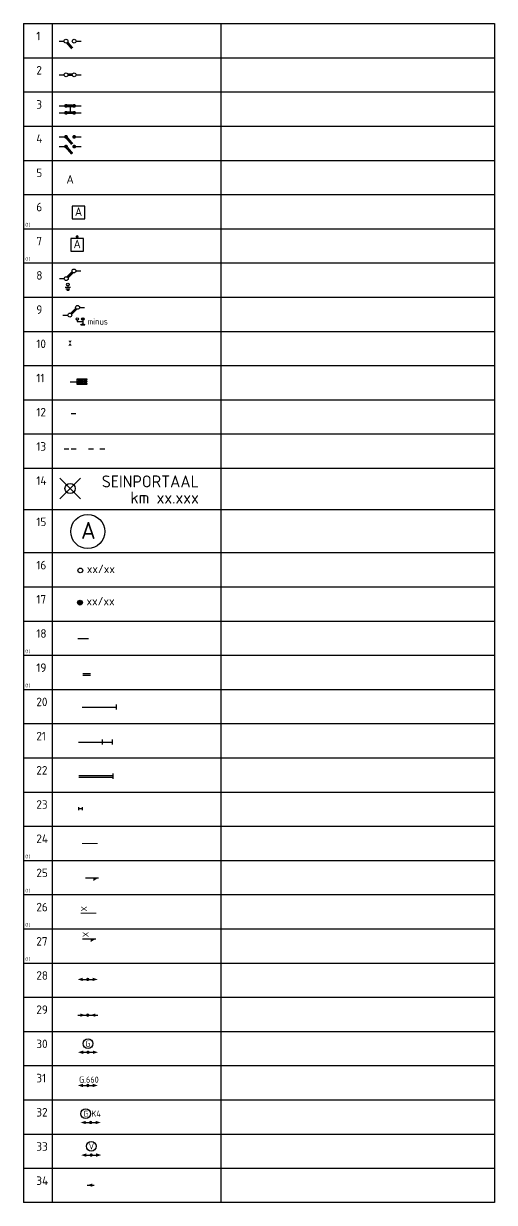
# Model space of a CAD drawing. Header units: metres. Extents: x 1649 to 3446, y 2001 to 3560.
# Drawn here: x 1648.7 to 1786.5, y 2001 to 2345.7 of the extents above; entities that cross this region are included whole.
import ezdxf
from ezdxf.enums import TextEntityAlignment as Align

# ---------------------------------------------------------------- set-up
doc = ezdxf.new("R2010")
doc.units = ezdxf.units.M
doc.header["$PDMODE"] = 35
doc.header["$PDSIZE"] = 3
doc.styles.add('NLCS-ISO', font='NLCS-ISO.ttf')

# ---------------------------------------------------------------- blocks, each defined once
blk = doc.blocks.new('SEV-BOVENLEIDING_SCHAKELAAR_OPEN')
blk.add_hatch(color=256).paths.add_polyline_path([(0.32, -2.38), (-1.24, -0.56), (-1.15, -0.56), (-1.02, -0.53), (-0.93, -0.49), (-0.81, -0.41), (-0.76, -0.36), (-0.68, -0.23), (-0.65, -0.14), (-0.63, -0.05), (0.92, -1.86)])
for p, q in [((-3.22, 0), (-1.76, 0)), ((1.76, 0), (3.22, 0))]:
    blk.add_line(p, q)
for centre in [(-1.2, 0), (1.2, 0)]:
    blk.add_circle(centre, 0.562)
at = {"style": 'NLCS-ISO', "flags": 1}
blk.add_attdef('PR_ONR', text='', height=1.8, dxfattribs=at).set_placement((-5.46, -2.05), align=Align.MIDDLE_LEFT)
blk = doc.blocks.new('SEV-BOVENLEIDING_SCHAKELAAR_GESLOTEN')
blk.add_hatch(color=256).paths.add_polyline_path([(-0.78, -0.44), (-0.75, -0.4), (-0.7, -0.31), (-0.65, -0.19), (-0.63, -0.1), (-0.63, 0), (-0.65, 0.11), (-0.69, 0.2), (-0.73, 0.28), (-0.8, 0.35), (0.8, 0.36), (0.77, 0.33), (0.72, 0.26), (0.67, 0.17), (0.64, 0.08), (0.63, -0.06), (0.64, -0.14), (0.68, -0.29), (0.73, -0.37), (0.78, -0.44)])
for p, q in [((-3.21, -0.05), (-1.75, -0.05)), ((1.75, -0.05), (3.21, -0.05))]:
    blk.add_line(p, q)
for centre in [(-1.19, -0.05), (1.19, -0.05)]:
    blk.add_circle(centre, 0.562)
at = {"style": 'NLCS-ISO', "flags": 1}
blk.add_attdef('PR_ONR', text='', height=1.8, dxfattribs=at).set_placement((-3.3, -1.62), align=Align.MIDDLE_LEFT)
blk = doc.blocks.new('SEV-BOVENLEIDING_SCHAKELAAR_DUBBELPOLIG_GESLOTEN')
h = blk.add_hatch(color=256)
edge = h.paths.add_edge_path()
edge.add_arc((-1.19, 0.96), 0.562, 0, 360)
for points in [[(-0.78, 0.57), (-0.75, 0.62), (-0.7, 0.7), (-0.65, 0.82), (-0.63, 0.92), (-0.63, 1.01), (-0.65, 1.12), (-0.69, 1.21), (-0.73, 1.29), (-0.8, 1.37), (0.8, 1.37), (0.77, 1.34), (0.72, 1.27), (0.67, 1.18), (0.64, 1.09), (0.63, 0.95), (0.64, 0.87), (0.68, 0.73), (0.73, 0.64), (0.78, 0.57)], [(-0.78, -1.45), (-0.75, -1.41), (-0.7, -1.33), (-0.65, -1.2), (-0.63, -1.11), (-0.63, -1.01), (-0.65, -0.91), (-0.69, -0.81), (-0.73, -0.74), (-0.8, -0.66), (0.8, -0.66), (0.77, -0.68), (0.72, -0.75), (0.67, -0.84), (0.64, -0.93), (0.63, -1.07), (0.64, -1.15), (0.68, -1.3), (0.73, -1.38), (0.78, -1.45)]]:
    blk.add_hatch(color=256).paths.add_polyline_path(points)
h = blk.add_hatch(color=256)
edge = h.paths.add_edge_path()
edge.add_arc((1.19, 0.96), 0.562, 0, 360)
h = blk.add_hatch(color=256)
edge = h.paths.add_edge_path()
edge.add_arc((-1.19, -1.06), 0.562, 0, 360)
h = blk.add_hatch(color=256)
edge = h.paths.add_edge_path()
edge.add_arc((1.19, -1.06), 0.562, 0, 360)
for p, q in [((-3.21, 0.96), (-1.75, 0.96)), ((0, 0.66), (0, -0.66)), ((1.75, 0.96), (3.21, 0.96)), ((-3.21, -1.06), (-1.75, -1.06)), ((1.75, -1.06), (3.21, -1.06))]:
    blk.add_line(p, q)
at = {"style": 'NLCS-ISO', "flags": 1}
blk.add_attdef('PR_ONR', text='', height=1.8, dxfattribs=at).set_placement((-3.29, -2.67), align=Align.MIDDLE_LEFT)
blk = doc.blocks.new('SEV-BOVENLEIDING_SCHAKELAAR_DUBBELPOLIG_OPEN')
h = blk.add_hatch(color=256)
edge = h.paths.add_edge_path()
edge.add_arc((-1.2, 1.42), 0.562, 0, 360)
for points in [[(0.32, -0.96), (-1.24, 0.86), (-1.15, 0.86), (-1.02, 0.89), (-0.93, 0.92), (-0.81, 1.01), (-0.76, 1.06), (-0.68, 1.19), (-0.65, 1.28), (-0.63, 1.37), (0.92, -0.44)], [(0.32, -3.8), (-1.24, -1.98), (-1.15, -1.98), (-1.02, -1.95), (-0.93, -1.91), (-0.81, -1.83), (-0.76, -1.77), (-0.68, -1.65), (-0.65, -1.56), (-0.64, -1.47), (0.92, -3.28)]]:
    blk.add_hatch(color=256).paths.add_polyline_path(points)
h = blk.add_hatch(color=256)
edge = h.paths.add_edge_path()
edge.add_arc((1.2, 1.42), 0.562, 0, 360)
h = blk.add_hatch(color=256)
edge = h.paths.add_edge_path()
edge.add_arc((-1.2, -1.42), 0.562, 0, 360)
h = blk.add_hatch(color=256)
edge = h.paths.add_edge_path()
edge.add_arc((1.2, -1.42), 0.562, 0, 360)
for p, q in [((-3.22, 1.42), (-1.76, 1.42)), ((1.76, 1.42), (3.22, 1.42)), ((-3.22, -1.42), (-1.76, -1.42)), ((1.76, -1.42), (3.22, -1.42))]:
    blk.add_line(p, q)
at = {"style": 'NLCS-ISO', "flags": 1}
blk.add_attdef('PR_ONR', text='', height=1.8, dxfattribs=at).set_placement((-2.55, -4.43), align=Align.MIDDLE_LEFT)
blk = doc.blocks.new('SEV-BOVENLEIDING_SCHAKELAAR_MET AARDCONTACT')
blk.add_hatch(color=256).paths.add_polyline_path([(-0.56, -1.13), (-0.57, -1.07), (-0.58, -0.97), (-0.64, -0.85), (-0.69, -0.77), (-0.76, -0.7), (-0.85, -0.64), (-0.94, -0.59), (-1.02, -0.57), (-1.13, -0.56), (0.56, 1.12), (0.56, 1.09), (0.58, 1), (0.61, 0.91), (0.65, 0.82), (0.74, 0.71), (0.81, 0.66), (0.94, 0.59), (1.03, 0.57), (1.12, 0.56)])
for p, q in [((1.69, 1.12), (3.15, 1.12)), ((-3.15, -1.13), (-1.69, -1.13)), ((-0.64, -3.24), (-0.64, -3.63)), ((-1.43, -3.63), (0.16, -3.63)), ((-1.21, -4.08), (-0.07, -4.08)), ((-0.98, -4.53), (-0.29, -4.53))]:
    blk.add_line(p, q)
for centre, radius in [((1.12, 1.12), 0.562), ((-1.13, -1.13), 0.562), ((-0.64, -2.86), 0.375)]:
    blk.add_circle(centre, radius)
at = {"style": 'NLCS-ISO', "flags": 1}
blk.add_attdef('PR_ONR', text='', height=1.8, dxfattribs=at).set_placement((3.21, -0.69), align=Align.MIDDLE_LEFT)
blk = doc.blocks.new('SEV-DRAAGCONSTRUCTIE_RICHTDRAAD_ISOLATOR')
at = {"extrusion": (0, 0, -1)}
for points in [[(-0.5, 0.75), (0.5, 0.75), (0, 0)], [(-0.5, -0.75), (0.5, -0.75), (0, 0)]]:
    blk.add_solid(points, dxfattribs=at)
at = {"style": 'NLCS-ISO', "flags": 1}
blk.add_attdef('PR_ONR', text='', height=1.8, dxfattribs=at).set_placement((1.39, 0), align=Align.MIDDLE_LEFT)
blk = doc.blocks.new('SEV-BOVENLEIDING_VOEDINGSKABEL_RECHTS OPGEVOERD')
for p, q in [((0, 0), (1.95, 0)), ((1.95, 0.34), (2.36, 0.75)), ((1.95, -0.19), (2.89, 0.75)), ((1.95, -0.72), (3.42, 0.75)), ((1.95, 0.39), (3.09, -0.75)), ((2.12, 0.75), (3.62, -0.75)), ((2.45, -0.75), (3.95, 0.75)), ((2.65, 0.75), (4.15, -0.75)), ((2.98, -0.75), (4.48, 0.75)), ((3.18, 0.75), (4.68, -0.75)), ((3.52, -0.75), (4.95, 0.68)), ((3.71, 0.75), (4.95, -0.49)), ((4.05, -0.75), (4.95, 0.15)), ((4.25, 0.75), (4.95, 0.05)), ((4.78, 0.75), (4.95, 0.58)), ((1.95, -0.14), (2.56, -0.75)), ((1.95, -0.67), (2.03, -0.75)), ((4.58, -0.75), (4.95, -0.38))]:
    blk.add_line(p, q)
at = {"flags": 128}
blk.add_lwpolyline([(4.95, 0.75), (1.95, 0.75), (1.95, -0.75), (4.95, -0.75)], dxfattribs=at)
at = {"style": 'NLCS-ISO', "flags": 1}
blk.add_attdef('PR_ONR', text='', height=1.8, dxfattribs=at).set_placement((1.12, -2.57), align=Align.MIDDLE_LEFT)
blk = doc.blocks.new('SEV-BOVENLEIDING_MOTORKAST AAN PAAL')
blk.add_line((-0.7, 1.45), (0.7, 1.45))
at = {"style": 'NLCS-ISO', "flags": 1}
blk.add_attdef('PR_ONR', text='', height=1.8, dxfattribs=at).set_placement((1.35, 1.43), align=Align.MIDDLE_LEFT)
blk = doc.blocks.new('SEV-BOVENLEIDING_MOTORKAST UITGEBOUWD AAN PAAL_DUBBEL')
for p, q in [((-1.75, 1.45), (-0.35, 1.45)), ((0.35, 1.45), (1.75, 1.45))]:
    blk.add_line(p, q)
at = {"style": 'NLCS-ISO', "flags": 1}
blk.add_attdef('PR_ONR', text='', height=1.8, dxfattribs=at).set_placement((2.4, 0.68), align=Align.MIDDLE_LEFT)
blk = doc.blocks.new('SEV-BOVENLEIDING_MOTORKAST UITGEBOUWD AAN PAAL_RECHTS')
blk.add_line((0.35, 1.45), (1.75, 1.45))
at = {"style": 'NLCS-ISO', "flags": 1}
blk.add_attdef('PR_ONR', text='', height=1.8, dxfattribs=at).set_placement((0.62, 0.14), align=Align.MIDDLE_LEFT)
blk = doc.blocks.new('SEV-BOVENLEIDING_MOTORKAST UITGEBOUWD AAN PAAL_LINKS')
blk.add_line((-1.75, 1.45), (-0.35, 1.45))
at = {"style": 'NLCS-ISO', "flags": 1}
blk.add_attdef('PR_ONR', text='', height=1.8, dxfattribs=at).set_placement((1.26, 0.32), align=Align.MIDDLE_LEFT)
blk = doc.blocks.new('SEV-DRAAGCONSTRUCTIE_SEINPORTAAL')
blk.add_point((0, 0))
at = {"style": 'NLCS-ISO'}
blk.add_text('SEINPORTAAL', height=3.5, rotation=90, dxfattribs=at).set_placement((-0.33, 37.68), align=Align.RIGHT)
blk.add_attdef('PR_KLM', text='', height=3.5, rotation=90, dxfattribs=at).set_placement((4.41, 37.66), align=Align.RIGHT)
at = {"style": 'NLCS-ISO', "flags": 1}
blk.add_attdef('PR_ONR', text='', height=1.8, dxfattribs=at).set_placement((10.24, 17.79), align=Align.MIDDLE_LEFT)
blk = doc.blocks.new('SEV-BOVENLEIDING_SCHAKELAAR_AANDUIDING_HANDBEDIENING')
at = {"style": 'NLCS-ISO'}
blk.add_attdef('PR_SAD', text='', height=2.5, dxfattribs=at).set_placement((0.01, -1.26), align=Align.CENTER)
at = {"style": 'NLCS-ISO', "flags": 1}
blk.add_attdef('PR_ONR', text='', height=1.8, dxfattribs=at).set_placement((-2.98, -4.69), align=Align.MIDDLE_LEFT)
blk = doc.blocks.new('SEV-DRAAGCONSTRUCTIE_BALK')
blk.add_line((3.11, 0), (0, 0))
at = {"style": 'NLCS-ISO', "flags": 1}
blk.add_attdef('PR_ONR', text='', height=1.8, dxfattribs=at).set_placement((1.66, 1.89), align=Align.MIDDLE_LEFT)
blk = doc.blocks.new('SEV-DRAAGCONSTRUCTIE_AFSPANBALK')
for p, q in [((2.22, 0.25), (-0.05, 0.25)), ((2.22, -0.25), (-0.05, -0.25))]:
    blk.add_line(p, q)
at = {"style": 'NLCS-ISO', "flags": 1}
blk.add_attdef('PR_ONR', text='', height=1.8, dxfattribs=at).set_placement((1.17, 1.43), align=Align.MIDDLE_LEFT)
blk = doc.blocks.new('SEV-DRAAGCONSTRUCTIE_TREKSCHOOR')
for p, q in [((0.7, 0), (10.7, 0)), ((10.7, -0.75), (10.7, 0.75))]:
    blk.add_line(p, q)
at = {"style": 'NLCS-ISO', "flags": 1}
for tag, height, p in [('PR_ANK', 2.5, (2.02, 2.33)), ('PR_TRS', 2.5, (1.98, -1.8)), ('PR_ONR', 1.8, (2.14, -4.87))]:
    blk.add_attdef(tag, text='', height=height, dxfattribs=at).set_placement(p, align=Align.MIDDLE_LEFT)
blk = doc.blocks.new('SEV-DRAAGCONSTRUCTIE_TREKSCHOOR_DUBBELE VERANKERING')
for p, q in [((0.7, 0), (10.7, 0)), ((7.7, -0.75), (7.7, 0.75)), ((10.7, -0.75), (10.7, 0.75))]:
    blk.add_line(p, q)
at = {"style": 'NLCS-ISO', "flags": 1}
for tag, height, p in [('PR_ANK', 2.5, (0.6, 2.08)), ('PR_TRS', 2.5, (0.56, -2.05)), ('PR_ONR', 1.8, (0.72, -5.12))]:
    blk.add_attdef(tag, text='', height=height, dxfattribs=at).set_placement(p, align=Align.MIDDLE_LEFT)
blk = doc.blocks.new('SEV-DRAAGCONSTRUCTIE_DRUKSCHOOR')
for p, q in [((0.65, 0.25), (10.7, 0.25)), ((10.7, -0.75), (10.7, 0.75)), ((0.65, -0.25), (10.7, -0.25))]:
    blk.add_line(p, q)
at = {"style": 'NLCS-ISO', "flags": 1}
for tag, height, p in [('PR_ANK', 2.5, (2.98, 2.58)), ('PR_TRS', 2.5, (2.94, -1.55)), ('PR_ONR', 1.8, (3.09, -4.62))]:
    blk.add_attdef(tag, text='', height=height, dxfattribs=at).set_placement(p, align=Align.MIDDLE_LEFT)
blk = doc.blocks.new('SEV-PAAL_GEDRAAID')
for p, q in [((-0.5, 0.45), (-0.5, -0.45)), ((0.5, 0.45), (0.5, -0.45))]:
    blk.add_line(p, q)
at = {"flags": 128}
blk.add_lwpolyline([(0.5, 0), (-0.5, 0)], dxfattribs=at)
at = {"style": 'NLCS-ISO', "flags": 1}
blk.add_attdef('PR_ONR', text='', height=1.8, dxfattribs=at).set_placement((1.85, 1.1), align=Align.MIDDLE_LEFT)
blk = doc.blocks.new('SEV-DRAAGARM_BEWEEGBAAR')
at = {"lineweight": 0}
blk.add_line((5.2, 0), (0.7, 0), dxfattribs=at)
at = {"lineweight": 0, "style": 'NLCS-ISO'}
blk.add_text('X', height=1.8, rotation=90, dxfattribs=at).set_placement((0.7, 0.5), align=Align.TOP_LEFT)
at = {"style": 'NLCS-ISO', "flags": 1}
blk.add_attdef('PR_ONR', text='', height=1.8, dxfattribs=at).set_placement((0.17, -3.03), align=Align.MIDDLE_LEFT)
blk = doc.blocks.new('SEV-DRUKPIJP_BEWEEGBAAR')
blk.add_line((0.7, 0), (4.56, 0))
at = {"extrusion": (0, 0, -1)}
blk.add_solid([(-3.06, 0), (-3.06, -0.97), (-4.56, 0)], dxfattribs=at)
at = {"style": 'NLCS-ISO'}
blk.add_text('X', height=1.8, rotation=90, dxfattribs=at).set_placement((0.7, 0.5), align=Align.TOP_LEFT)
at = {"style": 'NLCS-ISO', "flags": 1}
blk.add_attdef('PR_ONR', text='', height=1.8, dxfattribs=at).set_placement((0.42, -3.01), align=Align.MIDDLE_LEFT)
blk = doc.blocks.new('SEV-BOVENLEIDING_AFSPANNING_WIELAFSPANNING BEWEEGBAAR')
h = blk.add_hatch(color=256)
edge = h.paths.add_edge_path()
edge.add_arc((2.93, 0), 0.505, 0, 360)
blk.add_line((1.5, 0), (4.36, 0))
at = {"extrusion": (0, 0, -1)}
blk.add_solid([(-1.5, -0.5), (-1.5, 0.5), (0, 0)], dxfattribs=at)
blk.add_solid([(4.36, -0.5), (4.36, 0.5), (5.87, 0)])
at = {"style": 'NLCS-ISO', "flags": 1}
blk.add_attdef('PR_ONR', text='', height=1.8, dxfattribs=at).set_placement((4.49, -1.41), align=Align.MIDDLE_LEFT)
blk = doc.blocks.new('SEV-BOVENLEIDING_AFSPANNING_VAST PUNT')
h = blk.add_hatch(color=256)
edge = h.paths.add_edge_path()
edge.add_arc((0, 0), 0.505, 0, 360)
blk.add_line((-2.93, 0), (2.93, 0))
at = {"extrusion": (0, 0, -1)}
for points in [[(2.22, -0.5), (2.22, 0.5), (0.72, 0)], [(-2.22, -0.5), (-2.22, 0.5), (-0.72, 0)]]:
    blk.add_solid(points, dxfattribs=at)
at = {"style": 'NLCS-ISO', "flags": 1}
blk.add_attdef('PR_ONR', text='', height=1.8, dxfattribs=at).set_placement((4.3, 0.03), align=Align.MIDDLE_LEFT)
blk = doc.blocks.new('SEV-BOVENLEIDING_AFSPANNING_GASAFSPANNING BEWEEGBAAR_VARIABEL')
h = blk.add_hatch(color=256)
edge = h.paths.add_edge_path()
edge.add_arc((2.93, 0), 0.505, 0, 360)
blk.add_line((1.5, 0), (4.36, 0))
at = {"extrusion": (0, 0, -1)}
blk.add_solid([(-1.5, -0.5), (-1.5, 0.5), (0, 0)], dxfattribs=at)
blk.add_solid([(4.36, -0.5), (4.36, 0.5), (5.87, 0)])
at = {"style": 'NLCS-ISO'}
blk.add_attdef('PR_AFL', (0.38, 0.81), '', height=1.8, dxfattribs=at)
at = {"style": 'NLCS-ISO', "flags": 1}
blk.add_attdef('PR_ONR', text='', height=1.8, dxfattribs=at).set_placement((10.26, -2.42), align=Align.MIDDLE_LEFT)
blk = doc.blocks.new('SEV-BOVENLEIDING_AFSPANNING_VASTE AFSPANNING')
blk.add_line((0, 0), (2, 0))
at = {"extrusion": (0, 0, -1)}
blk.add_solid([(-1.5, -0.5), (-1.5, 0.5), (0, 0)], dxfattribs=at)
at = {"style": 'NLCS-ISO', "flags": 1}
blk.add_attdef('PR_ONR', text='', height=1.8, dxfattribs=at).set_placement((2.94, 1), align=Align.MIDDLE_LEFT)
blk = doc.blocks.new('SEV-BOVENLEIDING_SCHAKELAAR_AANDUIDING_AFSTANDBEDIENING')
for p, q in [((1.88, 0), (-1.88, 0)), ((-1.88, 0), (-1.88, -3.75)), ((1.88, -3.75), (1.88, 0)), ((-1.88, -3.75), (1.88, -3.75))]:
    blk.add_line(p, q)
at = {"style": 'NLCS-ISO'}
blk.add_attdef('PR_SAD', text='', height=2.5, dxfattribs=at).set_placement((0.01, -2.89), align=Align.CENTER)
at = {"style": 'NLCS-ISO', "flags": 1}
blk.add_attdef('PR_ONR', text='', height=1, dxfattribs=at).set_placement((-0.89, -6.54), align=Align.MIDDLE_LEFT)
blk = doc.blocks.new('SEV-BOVENLEIDING_SCHAKELAAR_AANDUIDING_CENTRALE AFSTANDSBEDIENING')
h = blk.add_hatch(color=256)
edge = h.paths.add_edge_path()
edge.add_arc((0, 0.47), 0.469, 0, 360)
for p, q in [((1.88, 0), (-1.88, 0)), ((-1.88, 0), (-1.88, -3.75)), ((1.88, -3.75), (1.88, 0)), ((-1.88, -3.75), (1.88, -3.75))]:
    blk.add_line(p, q)
at = {"style": 'NLCS-ISO'}
blk.add_attdef('PR_SAD', text='', height=2.5, dxfattribs=at).set_placement((0.01, -2.89), align=Align.CENTER)
at = {"style": 'NLCS-ISO', "flags": 1}
blk.add_attdef('PR_ONR', text='', height=1, dxfattribs=at).set_placement((-0.89, -6.54), align=Align.MIDDLE_LEFT)
blk = doc.blocks.new('SEV-BOVENLEIDING_SCHAKELAAR_MET MINUSCONTACT')
for points in [[(-0.59, -1.26), (-0.6, -1.2), (-0.61, -1.1), (-0.67, -0.98), (-0.72, -0.9), (-0.79, -0.84), (-0.88, -0.77), (-0.97, -0.73), (-1.05, -0.71), (-1.15, -0.7), (0.53, 0.99), (0.53, 0.96), (0.55, 0.87), (0.58, 0.77), (0.62, 0.69), (0.71, 0.58), (0.78, 0.53), (0.91, 0.46), (1, 0.43), (1.1, 0.43)], [(2.29, -4.06), (2.63, -4.06), (2.98, -4.06), (3.2, -4.06), (2.63, -3.86), (2.06, -4.06)], [(2.29, -4.06), (2.63, -4.06), (2.98, -4.06), (3.2, -4.06), (2.63, -3.86), (2.06, -4.06)], [(2.29, -4.06), (2.63, -4.06), (2.98, -4.06), (3.2, -4.06), (2.63, -3.86), (2.06, -4.06)], [(2.29, -4.06), (2.63, -4.06), (2.98, -4.06), (3.2, -4.06), (2.63, -3.86), (2.06, -4.06)], [(2.29, -4.06), (2.63, -4.06), (2.98, -4.06), (3.2, -4.06), (2.63, -3.86), (2.06, -4.06)], [(2.29, -4.06), (2.63, -4.06), (2.98, -4.06), (3.2, -4.06), (2.63, -3.86), (2.06, -4.06)], [(2.29, -4.06), (2.63, -4.06), (2.98, -4.06), (3.2, -4.06), (2.63, -3.86), (2.06, -4.06)], [(2.63, -4.06), (2.98, -4.06), (2.98, -4.06), (3.2, -4.06), (2.63, -3.86), (2.06, -4.06), (2.29, -4.06)], [(2.29, -4.06), (2.63, -4.06), (2.98, -4.06), (3.2, -4.06), (2.63, -3.86), (2.06, -4.06)]]:
    blk.add_hatch(color=256).paths.add_polyline_path(points)
h = blk.add_hatch(color=256)
edge = h.paths.add_edge_path()
edge.add_arc((2.63, -2.39), 0.375, 0, 360)
h = blk.add_hatch()
h.set_pattern_fill('HATCH', color=256, style=0, pattern_type=2)
h.set_pattern_definition([(45, (2.63901, -3.99909), (-0.07071, 0.07071), [])])
h.paths.add_polyline_path([(2.29, -4.06), (2.63, -4.06), (2.98, -4.06), (3.2, -4.06), (2.63, -3.86), (2.06, -4.06)])
for p, q in [((1.66, 0.99), (3.12, 0.99)), ((-3.18, -1.26), (-1.72, -1.26)), ((1.02, -2.76), (1.02, -3.16)), ((1.02, -3.16), (2.63, -3.16)), ((2.63, -2.76), (2.63, -3.86)), ((2.06, -4.06), (2.63, -3.86)), ((2.63, -3.86), (3.2, -4.06))]:
    blk.add_line(p, q)
at = {"flags": 128}
for points in [[(2.29, -4.06), (2.63, -4.06), (2.98, -4.06), (3.2, -4.06), (2.63, -3.86), (2.06, -4.06), (2.29, -4.06)], [(2.29, -4.06), (2.63, -4.06), (2.98, -4.06), (3.2, -4.06), (2.63, -3.86), (2.06, -4.06), (2.29, -4.06)], [(2.29, -4.06), (2.63, -4.06), (2.98, -4.06), (3.2, -4.06), (2.63, -3.86), (2.06, -4.06), (2.29, -4.06)], [(2.29, -4.06), (2.63, -4.06), (2.98, -4.06), (3.2, -4.06), (2.63, -3.86), (2.06, -4.06), (2.29, -4.06)], [(2.29, -4.06), (2.63, -4.06), (2.98, -4.06), (3.2, -4.06), (2.63, -3.86), (2.06, -4.06), (2.29, -4.06)], [(2.29, -4.06), (2.63, -4.06), (2.98, -4.06), (3.2, -4.06), (2.63, -3.86), (2.06, -4.06), (2.29, -4.06)], [(2.29, -4.06), (2.63, -4.06), (2.98, -4.06), (3.2, -4.06), (2.63, -3.86), (2.06, -4.06), (2.29, -4.06)], [(2.29, -4.06), (2.63, -4.06), (2.98, -4.06), (3.2, -4.06), (2.63, -3.86), (2.06, -4.06), (2.29, -4.06)], [(2.63, -4.06), (2.98, -4.06), (2.98, -4.06), (3.2, -4.06), (2.63, -3.86), (2.06, -4.06), (2.29, -4.06), (2.63, -4.06)], [(2.29, -4.06), (2.63, -4.06), (2.98, -4.06), (3.2, -4.06), (2.63, -3.86), (2.06, -4.06), (2.29, -4.06)]]:
    blk.add_lwpolyline(points, close=True, dxfattribs=at)
for centre, radius in [((1.1, 0.99), 0.563), ((-1.15, -1.26), 0.563), ((1.02, -2.39), 0.375), ((2.63, -2.39), 0.375)]:
    blk.add_circle(centre, radius)
blk.add_solid([(2.06, -4.06), (2.63, -3.86), (3.2, -4.06)])
at = {"style": 'NLCS-ISO'}
blk.add_text('minus', height=1.8, dxfattribs=at).set_placement((9.95, -4.03), align=Align.RIGHT)
at = {"style": 'NLCS-ISO', "flags": 1}
blk.add_attdef('PR_ONR', text='', height=1.8, dxfattribs=at).set_placement((2.48, -7.25), align=Align.MIDDLE_LEFT)
blk = doc.blocks.new('SEV-BOVENLEIDING_DRAADNUMMER')
blk.add_circle((0, 0), 5)
at = {"style": 'NLCS-ISO'}
for tag, p in [('PR_DRN', (0.17, -2.16)), ('PR_VLN', (0.24, -2.11))]:
    blk.add_attdef(tag, text='', height=5, dxfattribs=at).set_placement(p, align=Align.CENTER)
at = {"style": 'NLCS-ISO', "width": 1.8, "flags": 1}
blk.add_attdef('PR_ONR', text='', height=1, dxfattribs=at).set_placement((-7.86, -9.18), align=Align.MIDDLE_LEFT)
blk = doc.blocks.new('SEV-BOVENLEIDING_AFSPANNING_GASAFSPANNING BEWEEGBAAR')
h = blk.add_hatch(color=256)
edge = h.paths.add_edge_path()
edge.add_arc((2.93, 0), 0.505, 0, 360)
blk.add_line((1.5, 0), (4.36, 0))
blk.add_circle((2.93, 2.53), 1.41)
at = {"extrusion": (0, 0, -1)}
blk.add_solid([(-1.5, -0.5), (-1.5, 0.5), (0, 0)], dxfattribs=at)
blk.add_solid([(4.36, -0.5), (4.36, 0.5), (5.87, 0)])
at = {"style": 'NLCS-ISO'}
blk.add_text('G', height=1.8, dxfattribs=at).set_placement((2.85, 2.53), align=Align.MIDDLE_CENTER)
at = {"style": 'NLCS-ISO', "flags": 1}
blk.add_attdef('PR_ONR', text='', height=1.8, dxfattribs=at).set_placement((3.3, -1.17), align=Align.MIDDLE_LEFT)
blk = doc.blocks.new('SEV-BOVENLEIDING_AFSPANNING_GASAFSPANNING BEWEEGBAAR_GASVULLING')
h = blk.add_hatch(color=256)
edge = h.paths.add_edge_path()
edge.add_arc((2.93, 0), 0.505, 0, 360)
blk.add_line((1.5, 0), (4.36, 0))
blk.add_circle((1.47, 2.56), 1.41)
at = {"extrusion": (0, 0, -1)}
blk.add_solid([(-1.5, -0.5), (-1.5, 0.5), (0, 0)], dxfattribs=at)
blk.add_solid([(4.36, -0.5), (4.36, 0.5), (5.87, 0)])
at = {"style": 'NLCS-ISO'}
blk.add_text('G', height=1.8, dxfattribs=at).set_placement((1.51, 2.56), align=Align.MIDDLE_CENTER)
blk.add_attdef('PR_GVL', (3.14, 1.66), '', height=1.8, dxfattribs=at)
at = {"style": 'NLCS-ISO', "flags": 1}
blk.add_attdef('PR_ONR', text='', height=1.8, dxfattribs=at).set_placement((9.42, -1.5), align=Align.MIDDLE_LEFT)
blk = doc.blocks.new('SEV-BOVENLEIDING_AFSPANNING_VEERAFSPANNING BEWEEGBAAR')
h = blk.add_hatch(color=256)
edge = h.paths.add_edge_path()
edge.add_arc((2.93, 0), 0.505, 0, 360)
blk.add_line((1.5, 0), (4.36, 0))
blk.add_circle((2.94, 2.56), 1.41)
at = {"extrusion": (0, 0, -1)}
blk.add_solid([(-1.5, -0.5), (-1.5, 0.5), (0, 0)], dxfattribs=at)
blk.add_solid([(4.36, -0.5), (4.36, 0.5), (5.87, 0)])
at = {"style": 'NLCS-ISO'}
blk.add_text('V', height=1.8, dxfattribs=at).set_placement((2.99, 2.56), align=Align.MIDDLE_CENTER)
at = {"style": 'NLCS-ISO', "flags": 1}
blk.add_attdef('PR_ONR', text='', height=1, dxfattribs=at).set_placement((6.46, -1.04), align=Align.MIDDLE_LEFT)
blk = doc.blocks.new('B-SEV-DRAAGCONSTRUCTIE_PAAL')
blk.add_circle((0, 0), 0.7)
at = {"style": 'NLCS-ISO'}
blk.add_attdef('PR_PLN', (1.91, -0.81), '', height=2.5, dxfattribs=at)
at = {"style": 'NLCS-ISO', "flags": 1}
blk.add_attdef('PR_ONR', text='', height=1.8, dxfattribs=at).set_placement((2.41, -2.31), align=Align.MIDDLE_LEFT)
blk = doc.blocks.new('SEV-DRAAGCONSTRUCTIE_PAAL')
h = blk.add_hatch(color=256)
h.dxf.hatch_style = 1
h.paths.add_polyline_path([(0.7, 0, 1), (-0.7, 0, 1)])
blk.add_circle((0, 0), 0.7)
at = {"style": 'NLCS-ISO'}
blk.add_attdef('PR_PLN', (1.91, -0.81), '', height=2.5, dxfattribs=at)
at = {"style": 'NLCS-ISO', "flags": 1}
blk.add_attdef('PR_ONR', text='', height=1.8, dxfattribs=at).set_placement((2.41, -2.31), align=Align.MIDDLE_LEFT)
blk = doc.blocks.new('SEV-DRAAGARM_VAST')
at = {"lineweight": 0}
blk.add_line((5.2, 0), (0.7, 0), dxfattribs=at)
at = {"style": 'NLCS-ISO', "flags": 1}
blk.add_attdef('PR_ONR', text='', height=1.8, dxfattribs=at).set_placement((0.17, -3.03), align=Align.MIDDLE_LEFT)
blk = doc.blocks.new('SEV-DRUKPIJP_VAST')
blk.add_line((0.7, 0), (4.56, 0))
at = {"extrusion": (0, 0, -1)}
blk.add_solid([(-3.06, 0), (-3.06, -0.97), (-4.56, 0)], dxfattribs=at)
at = {"style": 'NLCS-ISO', "flags": 1}
blk.add_attdef('PR_ONR', text='', height=1.8, dxfattribs=at).set_placement((0.42, -3.01), align=Align.MIDDLE_LEFT)

msp = doc.modelspace()

# ---------------------------------------------------------------- linework, layer by layer
for p, q in [((1648.72, 2345.69), (1786.53, 2345.69)), ((1648.72, 2345.69), (1648.72, 2090.99)), ((1657.12, 2345.69), (1657.12, 2090.99)), ((1706.45, 2345.69), (1706.45, 2090.99)), ((1786.53, 2345.69), (1786.53, 2000.99)), ((1648.72, 2335.69), (1786.53, 2335.69)), ((1648.72, 2325.69), (1786.53, 2325.69)), ((1648.72, 2315.69), (1786.53, 2315.69)), ((1648.72, 2305.69), (1786.53, 2305.69)), ((1648.72, 2295.69), (1786.53, 2295.69)), ((1648.72, 2285.69), (1786.53, 2285.69)), ((1648.72, 2275.69), (1786.53, 2275.69)), ((1648.72, 2265.69), (1786.53, 2265.69)), ((1648.72, 2255.69), (1786.53, 2255.69)), ((1648.72, 2245.69), (1786.53, 2245.69)), ((1648.72, 2235.69), (1786.53, 2235.69)), ((1648.72, 2225.69), (1786.53, 2225.69)), ((1648.72, 2215.69), (1786.53, 2215.69)), ((1648.72, 2203.64), (1786.53, 2203.64)), ((1648.72, 2190.99), (1786.53, 2190.99)), ((1648.72, 2180.99), (1786.53, 2180.99)), ((1648.72, 2170.99), (1786.53, 2170.99)), ((1648.72, 2160.99), (1786.53, 2160.99)), ((1648.72, 2150.99), (1786.53, 2150.99)), ((1648.72, 2140.99), (1786.53, 2140.99)), ((1648.72, 2130.99), (1786.53, 2130.99)), ((1648.72, 2120.99), (1786.53, 2120.99)), ((1648.72, 2110.99), (1786.53, 2110.99)), ((1648.72, 2100.99), (1786.53, 2100.99)), ((1648.72, 2090.99), (1648.72, 2000.99)), ((1648.72, 2090.99), (1706.45, 2090.99)), ((1648.72, 2090.99), (1786.53, 2090.99)), ((1657.12, 2090.99), (1657.12, 2000.99)), ((1706.45, 2090.99), (1706.45, 2000.99)), ((1648.72, 2080.99), (1786.53, 2080.99)), ((1648.72, 2070.99), (1786.53, 2070.99)), ((1648.72, 2060.99), (1786.53, 2060.99)), ((1648.72, 2050.99), (1786.53, 2050.99)), ((1648.72, 2040.99), (1786.53, 2040.99)), ((1648.72, 2030.99), (1786.53, 2030.99)), ((1648.72, 2020.99), (1786.53, 2020.99)), ((1648.72, 2010.99), (1786.53, 2010.99)), ((1786.53, 2000.99), (1648.72, 2000.99))]:
    msp.add_line(p, q)

# ---------------------------------------------------------------- block references
for name, p in [('SEV-BOVENLEIDING_SCHAKELAAR_OPEN', (1662.34, 2340.56)), ('SEV-BOVENLEIDING_SCHAKELAAR_GESLOTEN', (1662.34, 2330.77)), ('SEV-BOVENLEIDING_SCHAKELAAR_DUBBELPOLIG_GESLOTEN', (1662.34, 2320.66)), ('SEV-BOVENLEIDING_SCHAKELAAR_DUBBELPOLIG_OPEN', (1662.34, 2311.15)), ('SEV-BOVENLEIDING_SCHAKELAAR_MET AARDCONTACT', (1662.34, 2272.24)), ('SEV-BOVENLEIDING_SCHAKELAAR_MET MINUSCONTACT', (1663.43, 2261.71)), ('SEV-DRAAGCONSTRUCTIE_RICHTDRAAD_ISOLATOR', (1662.34, 2252.27)), ('SEV-BOVENLEIDING_VOEDINGSKABEL_RECHTS OPGEVOERD', (1662.34, 2240.96)), ('SEV-BOVENLEIDING_MOTORKAST AAN PAAL', (1663.31, 2230.23)), ('SEV-BOVENLEIDING_MOTORKAST UITGEBOUWD AAN PAAL_DUBBEL', (1662.34, 2219.94)), ('SEV-BOVENLEIDING_MOTORKAST UITGEBOUWD AAN PAAL_RECHTS', (1667.39, 2219.94)), ('SEV-BOVENLEIDING_MOTORKAST UITGEBOUWD AAN PAAL_LINKS', (1672.82, 2219.94)), ('SEV-DRAAGCONSTRUCTIE_BALK', (1664.62, 2165.83)), ('SEV-DRAAGCONSTRUCTIE_AFSPANBALK', (1666.07, 2155.27)), ('SEV-DRAAGCONSTRUCTIE_TREKSCHOOR', (1665.19, 2145.84)), ('SEV-DRAAGCONSTRUCTIE_TREKSCHOOR_DUBBELE VERANKERING', (1664.08, 2135.62)), ('SEV-DRAAGCONSTRUCTIE_DRUKSCHOOR', (1664.2, 2125.62)), ('SEV-PAAL_GEDRAAID', (1665.33, 2116.12)), ('SEV-DRAAGARM_VAST', (1665.13, 2105.94)), ('SEV-DRUKPIJP_VAST', (1666.11, 2095.94)), ('SEV-DRAAGARM_BEWEEGBAAR', (1664.8, 2085.55)), ('SEV-DRUKPIJP_BEWEEGBAAR', (1665.27, 2078.06)), ('SEV-BOVENLEIDING_AFSPANNING_WIELAFSPANNING BEWEEGBAAR', (1664.56, 2066.2)), ('SEV-BOVENLEIDING_AFSPANNING_VAST PUNT', (1667.52, 2055.75)), ('SEV-BOVENLEIDING_AFSPANNING_GASAFSPANNING BEWEEGBAAR', (1664.67, 2044.9)), ('SEV-BOVENLEIDING_AFSPANNING_VEERAFSPANNING BEWEEGBAAR', (1665.59, 2014.84)), ('SEV-BOVENLEIDING_AFSPANNING_VASTE AFSPANNING', (1667.35, 2006.04))]:
    msp.add_blockref(name, p)
for name, p, values in [('SEV-BOVENLEIDING_SCHAKELAAR_AANDUIDING_HANDBEDIENING', (1662.34, 2300.18), {'PR_SAD': 'A'}), ('SEV-BOVENLEIDING_SCHAKELAAR_AANDUIDING_AFSTANDBEDIENING', (1664.8, 2292.31), {'PR_SAD': 'A'}), ('SEV-BOVENLEIDING_SCHAKELAAR_AANDUIDING_CENTRALE AFSTANDSBEDIENING', (1664.4, 2282.89), {'PR_SAD': 'A'}), ('SEV-BOVENLEIDING_DRAADNUMMER', (1667.51, 2197.16), {'PR_DRN': 'A'}), ('B-SEV-DRAAGCONSTRUCTIE_PAAL', (1665.33, 2185.8), {'PR_PLN': 'xx/xx'}), ('SEV-DRAAGCONSTRUCTIE_PAAL', (1665.24, 2176.38), {'PR_PLN': 'xx/xx'}), ('SEV-BOVENLEIDING_AFSPANNING_GASAFSPANNING BEWEEGBAAR_VARIABEL', (1664.6, 2035.19), {'PR_AFL': 'G.660'}), ('SEV-BOVENLEIDING_AFSPANNING_GASAFSPANNING BEWEEGBAAR_GASVULLING', (1665.44, 2024.37), {'PR_GVL': 'K4'})]:
    msp.add_blockref(name, p).add_auto_attribs(values)
at = {"rotation": 270}
msp.add_blockref('SEV-DRAAGCONSTRUCTIE_SEINPORTAAL', (1662.34, 2209.74), dxfattribs=at).add_auto_attribs({'PR_KLM': 'km xx.xxx'})

# ---------------------------------------------------------------- texts
at = {"attachment_point": 1, "style": 'NLCS-ISO'}
for s, width, heights, insert, char_height in [('1', 4.1982, [0], (1652.45, 2343.3), 2.5), ('2', 4.1982, [0], (1652.45, 2333.3), 2.5), ('3', 4.1982, [2.5], (1652.45, 2323.3), 2.5), ('4', 4.1982, [0], (1652.45, 2313.3), 2.5), ('5', 4.1982, [0], (1652.45, 2303.3), 2.5), ('6', 4.1982, [0], (1652.45, 2293.3), 2.5), ('(1)', 7.9205, [0], (1649.24, 2287.34), 1), ('7', 4.1982, [0], (1652.45, 2283.3), 2.5), ('(1)', 7.9205, [0], (1649.24, 2277.34), 1), ('8', 4.1982, [0], (1652.45, 2273.3), 2.5), ('9', 4.1982, [0], (1652.45, 2263.3), 2.5), ('10', 4.1982, [0], (1652.45, 2253.3), 2.5), ('11', 4.1982, [0], (1652.45, 2243.3), 2.5), ('12', 4.1982, [2.5], (1652.45, 2233.3), 2.5), ('13', 4.1982, [0], (1652.45, 2223.3), 2.5), ('14', 4.1982, [0], (1652.45, 2213.3), 2.5), ('15', 4.1982, [0], (1652.45, 2201.25), 2.5), ('16', 4.1982, [0], (1652.45, 2188.6), 2.5), ('17', 4.1982, [0], (1652.45, 2178.6), 2.5), ('18', 4.1982, [0], (1652.45, 2168.6), 2.5), ('(1)', 7.9205, [0], (1649.24, 2162.64), 1), ('19', 4.1982, [0], (1652.45, 2158.6), 2.5), ('(1)', 7.9205, [0], (1649.24, 2152.64), 1), ('20', 4.1982, [0], (1652.45, 2148.6), 2.5), ('21', 4.1982, [0], (1652.45, 2138.6), 2.5), ('22', 4.1982, [0], (1652.45, 2128.6), 2.5), ('23', 4.1982, [0], (1652.45, 2118.6), 2.5), ('24', 4.1982, [0], (1652.45, 2108.6), 2.5), ('(1)', 7.9205, [0], (1649.24, 2102.64), 1), ('25', 4.1982, [0], (1652.45, 2098.6), 2.5), ('(1)', 7.9205, [0], (1649.24, 2092.64), 1), ('26', 4.1982, [0], (1652.45, 2088.6), 2.5), ('(1)', 7.9205, [0], (1649.24, 2082.64), 1), ('27', 4.1982, [0], (1652.45, 2078.6), 2.5), ('(1)', 7.9205, [0], (1649.24, 2072.64), 1), ('28', 4.1982, [0], (1652.45, 2068.6), 2.5), ('29', 4.1982, [0], (1652.45, 2058.6), 2.5), ('30', 4.1982, [0], (1652.45, 2048.6), 2.5), ('31', 4.1982, [0], (1652.45, 2038.6), 2.5), ('32', 4.1982, [0], (1652.45, 2028.6), 2.5), ('33', 4.1982, [0], (1652.45, 2018.6), 2.5), ('34', 4.1982, [0], (1652.45, 2008.6), 2.5)]:
    msp.add_mtext_dynamic_manual_height_columns(s, width=width, gutter_width=12.5, heights=heights, dxfattribs=dict(at, insert=insert, char_height=char_height))

doc.saveas('drawing.dxf')
